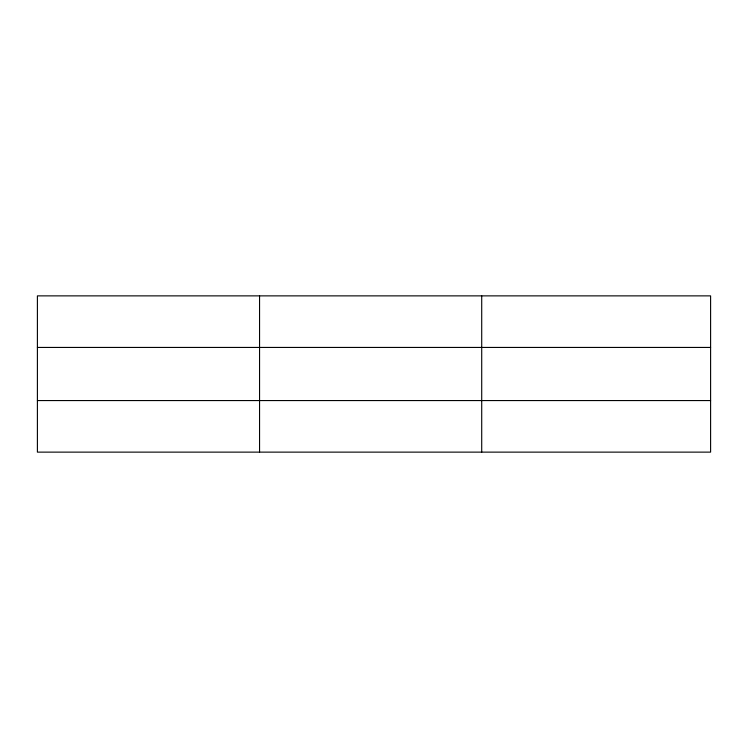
<?xml version="1.0" encoding="UTF-8"?>
<svg xmlns="http://www.w3.org/2000/svg" width="748" height="748" viewBox="0 0 748 748"><rect width="100%" height="100%" fill="white"/><g stroke="black" fill="none" stroke-linecap="round" stroke-linejoin="round"><path stroke-width="1.12" d="M259.556 452.129L259.556 295.871M481.712 452.129L481.712 295.871M710.6 400.563L710.6 452.129L37.4 452.129L37.4 295.871L710.6 295.871L710.6 400.563L37.4 400.563M37.4 347.437L710.6 347.437"/></g></svg>
